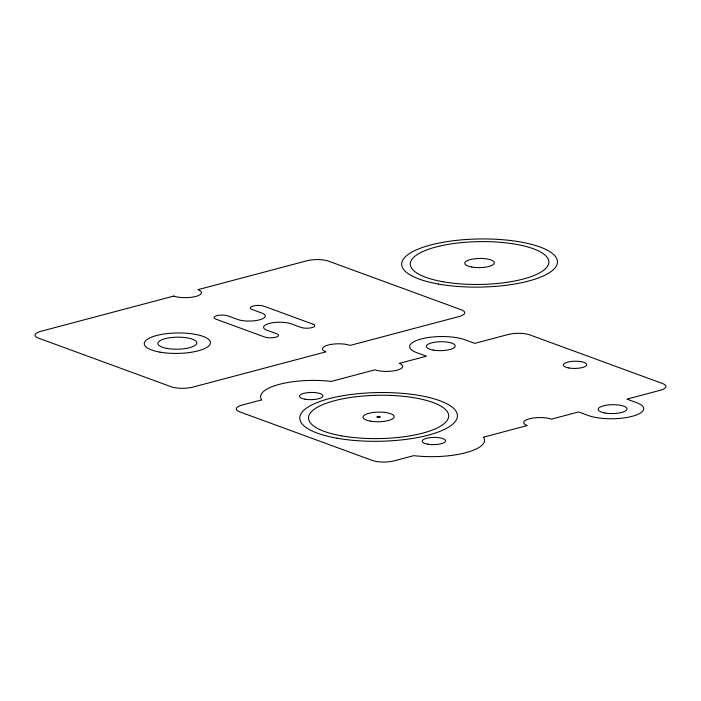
<?xml version="1.0" encoding="UTF-8"?>
<svg xmlns="http://www.w3.org/2000/svg" width="701" height="701" viewBox="0 0 701 701"><rect width="100%" height="100%" fill="white"/><g stroke="black" fill="none" stroke-linecap="round" stroke-linejoin="round"><path stroke-width="1.05" d="M173.787 296.067L40.807 331.336A15.571 4.811 -0.9 0 0 38.537 338.145L171.062 386.707A15.571 4.811 -0.9 0 0 192.977 387.092L325.956 351.832A15.571 4.811 -0.9 0 1 328.226 345.023A15.571 4.811 -0.9 0 1 350.132 345.418L458.945 316.563A15.571 4.811 -0.9 0 0 461.214 309.754L328.681 261.193A15.571 4.811 -0.9 0 0 306.775 260.807L197.971 289.662A15.571 4.811 -0.9 0 1 195.693 296.462A15.571 4.811 -0.9 0 1 173.787 296.067M261.604 399.894L242.055 405.082A15.571 4.811 -0.9 0 0 239.786 411.881L372.319 460.443A15.571 4.811 -0.9 0 0 394.225 460.837L413.774 455.65A50.621 15.641 -0.9 0 0 465.806 452.706A50.621 15.641 -0.9 0 0 483.48 437.17L527.213 425.568A15.571 4.811 -0.9 0 1 529.483 418.769A15.571 4.811 -0.9 0 1 551.389 419.154L578.588 411.943L588.411 415.544A31.151 9.63 -0.9 0 0 632.223 416.324A31.151 9.63 -0.9 0 0 636.762 402.716L626.948 399.123L660.193 390.299A15.571 4.811 -0.9 0 0 662.463 383.5L529.938 334.938A15.571 4.811 -0.9 0 0 508.023 334.543L474.779 343.359L464.965 339.766A31.151 9.63 -0.9 0 0 421.152 338.986A31.151 9.63 -0.9 0 0 416.604 352.594L426.427 356.187L399.219 363.398A15.571 4.811 -0.9 0 1 396.95 370.207A15.571 4.811 -0.9 0 1 375.044 369.813L331.319 381.414A50.621 15.641 -0.9 0 0 279.278 384.358A50.621 15.641 -0.9 0 0 261.604 399.894M313.137 324.221L264.049 306.241A7.79 2.41 -0.9 0 0 253.096 306.039A7.79 2.41 -0.9 0 0 251.966 309.439L261.78 313.04A15.571 4.811 -0.9 0 1 259.51 319.84A15.571 4.811 -0.9 0 1 237.604 319.454L227.781 315.853A7.79 2.41 -0.9 0 0 216.828 315.66A7.79 2.41 -0.9 0 0 215.698 319.06L264.785 337.05A7.79 2.41 -0.9 0 0 275.738 337.242A7.79 2.41 -0.9 0 0 276.869 333.842L267.055 330.241A15.571 4.811 -0.9 0 1 269.324 323.441A15.571 4.811 -0.9 0 1 291.23 323.836L301.053 327.428A7.79 2.41 -0.9 0 0 312.006 327.621A7.79 2.41 -0.9 0 0 313.137 324.221M443.023 281.749A69.311 21.416 -0.9 0 0 548.839 262.735A69.311 21.416 -0.9 0 0 446.861 244.614A69.311 21.416 -0.9 0 0 443.023 281.749M438.502 284.063A77.872 24.062 -0.9 0 0 557.4 262.7A77.872 24.062 -0.9 0 0 442.813 242.336A77.872 24.062 -0.9 0 0 438.502 284.063M471.773 267.028A14.8 4.574 -0.9 0 0 494.363 262.971A14.8 4.574 -0.9 0 0 472.588 259.098A14.8 4.574 -0.9 0 0 471.773 267.028M167.066 348.441A19.47 6.02 -0.9 0 0 196.797 343.104A19.47 6.02 -0.9 0 0 168.144 338.013A19.47 6.02 -0.9 0 0 167.066 348.441M159.881 352.121A33.096 10.226 -0.9 0 0 210.414 343.043A33.096 10.226 -0.9 0 0 161.712 334.395A33.096 10.226 -0.9 0 0 159.881 352.121M337.006 438.221A78.854 24.369 -0.9 0 0 457.394 416.587A78.854 24.369 -0.9 0 0 341.369 395.977A78.854 24.369 -0.9 0 0 337.006 438.221M604.989 413.02A14.406 4.451 -0.9 0 0 626.983 409.069A14.406 4.451 -0.9 0 0 605.787 405.301A14.406 4.451 -0.9 0 0 604.989 413.02M433.192 350.071A14.406 4.451 -0.9 0 0 455.186 346.119A14.406 4.451 -0.9 0 0 433.989 342.351A14.406 4.451 -0.9 0 0 433.192 350.071M427.741 444.171A11.68 3.61 -0.9 0 0 445.573 440.964A11.68 3.61 -0.9 0 0 428.39 437.906A11.68 3.61 -0.9 0 0 427.741 444.171M305.023 399.202A11.68 3.61 -0.9 0 0 322.863 395.995A11.68 3.61 -0.9 0 0 305.671 392.946A11.68 3.61 -0.9 0 0 305.023 399.202M568.888 367.981A11.68 3.61 -0.9 0 0 586.719 364.774A11.68 3.61 -0.9 0 0 569.527 361.725A11.68 3.61 -0.9 0 0 568.888 367.981M341.624 435.856A70.091 21.661 -0.9 0 0 448.631 416.622A70.091 21.661 -0.9 0 0 345.505 398.299A70.091 21.661 -0.9 0 0 341.624 435.856M370.373 421.135A15.571 4.811 -0.9 0 0 394.155 416.858A15.571 4.811 -0.9 0 0 371.241 412.793A15.571 4.811 -0.9 0 0 370.373 421.135M377.664 417.402A1.752 0.543 -0.9 0 0 380.336 416.92A1.752 0.543 -0.9 0 0 377.76 416.464A1.752 0.543 -0.9 0 0 377.664 417.402"/></g></svg>
